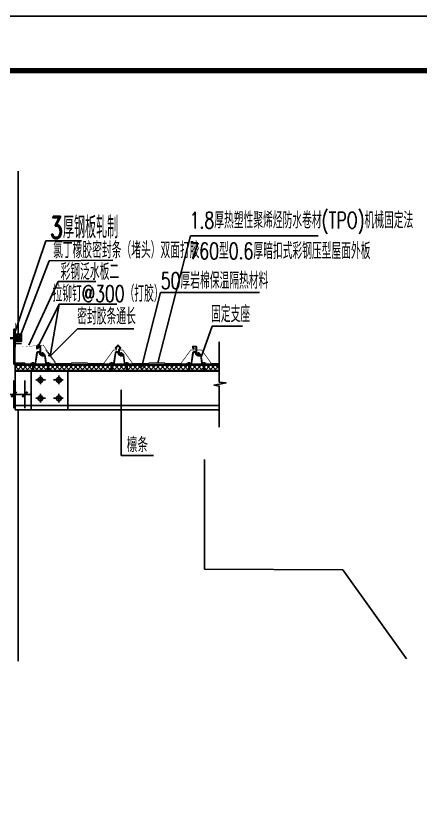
# Model space of a CAD drawing. Extents: x -1041549 to 749950, y -354245 to 17554.
# Drawn here: x 389193 to 391044, y -200014 to -196340 of the extents above; entities that cross this region are included whole.
import ezdxf

# ---------------------------------------------------------------- set-up
doc = ezdxf.new("R2010")
doc.units = 0
doc.header["$LTSCALE"] = 1000
doc.header["$MEASUREMENT"] = 0
for name, pattern in [('ACAD_ISO02W100', [15, 12, -3]), ('ACAD_ISO04W100', [30.5, 24, -3, 0.5, -3]), ('DASH', [0.35, 0.25, -0.1])]:
    doc.linetypes.add(name, pattern=pattern)
for name, color, linetype in [('AXIS', 3, 'Continuous'), ('Layer2', 4, 'Continuous'), ('PUB_DIM', 3, 'Continuous'), ('PUB_TEXT', 7, 'Continuous'), ('PUB_TITLE', 4, 'Continuous'), ('细线', 1, 'Continuous')]:
    doc.layers.add(name, color=color, linetype=linetype)
doc.styles.add('_TCH_DIM', font='SIMPLEX', dxfattribs={"bigfont": 'GBCBIG'})
doc.styles.add('_TCH_DIM_T3', font='SIMPLEX', dxfattribs={"width": 0.7058823529411766, "bigfont": 'GBCBIG'})
doc.styles.add('hztxt', font='romand_pkpm', dxfattribs={"bigfont": 'gbcbig'})
doc.dimstyles.new('_TCH_ARCH&&268', dxfattribs={"dimtxt": 797.6571976686253, "dimasz": 268.1200664432354, "dimexe": 670.3001661080885, "dimexo": 804.3601993297063, "dimgap": 338.5015838845848, "dimtad": 1, "dimdec": 0, "dimzin": 0, "dimdsep": 46, "dimtxsty": '_TCH_DIM_T3', "dimblk": 'ARCHTICK', "dimcen": 0.09, "dimclrt": 7, "dimazin": 2, "dimtfac": 1, "dimtdec": 0, "dimtix": 1, "dimtmove": 2, "dimatfit": 3, "dimfxl": 50, "dimtolj": 1, "dimtzin": 0, "dimarcsym": 0})

# ---------------------------------------------------------------- blocks, each defined once
blk = doc.blocks.new('A$C44966889')
for p, q in [((0.0005435943603516, 106.6410083667142), (134.4005435951985, 106.6410083667142)), ((0.0005435943603516, 98.9610083665466), (0.0005435943603516, 106.6410083667142)), ((134.4005435951985, 98.9610083665466), (0.0005435943603516, 98.9610083665466)), ((0.0005435943603516, 78.44100836518919), (134.4005435951985, 78.44100836518919)), ((0.0005435943603516, 70.76100836502155), (0.0005435943603516, 78.44100836518919)), ((134.4005435951985, 70.76100836502155), (0.0005435943603516, 70.76100836502155)), ((9.600543594919145, 144.4197990157408), (9.600543594919145, 112.0622177174082)), ((9.600543594919145, 65.33979901153361), (9.600543594919145, 32.98221771599492)), ((24.00054359436035, 149.8410083664348), (110.4005435951985, 149.8410083664348)), ((110.4005435951985, 106.6410083667142), (24.00054359436035, 106.6410083667142)), ((110.4005435951985, 27.56100836530095), (24.00054359436035, 27.56100836530095)), ((44.16054359497502, 179.3326006376883), (38.40054359519854, 173.5726006379118)), ((38.40054359519854, 173.5726006379118), (96.00054359436037, 173.5726006379118)), ((38.40054359519854, 173.5726006379118), (38.40054359519854, 149.8410083664348)), ((38.40054359519854, 144.4197990157408), (38.40054359519854, 112.0622177174082)), ((38.40054359519854, 88.41991273028543), (38.40054359659553, 78.44100836518919)), ((38.40054359519854, 65.33979901153361), (38.40054359519854, 32.98221771599492)), ((44.16054359497502, 179.3326006376883), (44.16054359497502, 149.8410083664348)), ((44.16054359497502, 179.3326006376883), (90.24054359458387, 179.3326006376883)), ((67.20054359547794, 106.6410083667142), (60.16667026095092, 98.9610083665466)), ((74.2344169341959, 106.6410083667142), (67.20054359547794, 98.9610083665466)), ((90.24054359458387, 179.3326006376883), (90.24054359458387, 149.8410083664348)), ((90.24054359458387, 179.3326006376883), (96.00054359436037, 173.5726006379118)), ((96.00054359436037, 173.5726006379118), (96.00054359436037, 149.8410083664348)), ((96.00054359436037, 144.4197990157408), (96.00054359436037, 112.0622177174082)), ((96.00054359436037, 88.41991273028543), (96.00054359575734, 78.44100836518919)), ((96.00054359436037, 65.33979901153361), (96.00054359436037, 32.98221771599492)), ((124.8005435946397, 144.4197990157408), (124.8005435946397, 112.0622177174082)), ((124.8005435946397, 65.33979901153361), (124.8005435946397, 32.98221771599492)), ((134.4005435951985, 98.9610083665466), (134.4005435951985, 106.6410083667142)), ((134.4005435951985, 70.76100836502155), (134.4005435951985, 78.44100836518919))]:
    blk.add_line(p, q)
for centre, radius, start, end in [((-4.799456405919045, 51.0505067994236), 20.28654411050018, 44.77890505091258, 76.31345189416118), ((24.00054359436035, 128.0055196889443), 21.8354886767972, 48.74001092806466, 131.259989071802), ((24.00054359436035, 128.4764970442047), 21.8354886767972, 228.740010928198, 311.259989071936), ((24.00054359575733, 32.53302017453825), 35.82798818941233, 66.30171188574056, 113.698288118251), ((24.00054359436035, 49.39649703999748), 21.8354886767972, 228.7400109281977, 311.2599890719364), ((67.20054359547794, 70.63086768740322), 79.21014067936076, 68.679177057291, 111.3208229427211), ((38.40054359519854, 112.0622177174082), 1.74623e-11, 262.5199781438719, 90), ((67.20054359547794, 185.8511490457458), 79.21014067936076, 248.6791770572789, 291.3208229427088), ((67.20054359128699, -70.41913032211596), 138.7801386876512, 78.02279676092186, 101.9772032362748), ((67.20054359547794, 106.7711490443325), 79.21014067936076, 248.6791770572789, 291.320822942709), ((38.40054359519854, 32.98221771599492), 1.74623e-11, 262.5199781438719, 90), ((110.4005435951985, 128.0055196889443), 21.83548867682183, 48.74001092819335, 131.2599890718066), ((110.4005435951985, 128.4764970442047), 21.83548867682183, 228.7400109281934, 311.2599890718067), ((110.4005435951985, 32.53302017733222), 35.82798818576813, 66.30171188123079, 113.6982881187692), ((110.4005435951985, 49.39649703999748), 21.83548867682183, 228.7400109281934, 311.2599890718067), ((139.2005435954779, 51.0505067994236), 20.28654411050018, 103.6865481058381, 135.2210949490876)]:
    blk.add_arc(centre, radius, start, end)
at = {"layer": '细线', "linetype": 'ACAD_ISO04W100', "ltscale": 0.002}
blk.add_line((67.20054359547794, -0.0001085571129806), (67.20054359547794, 207.7858046929468), dxfattribs=at)
blk = doc.blocks.new('A$C30A36334')
at = {"linetype": 'Continuous', "ltscale": 20}
for p, q in [((2.25240073632e-05, 43.96994297069613), (3.05233988911e-05, 45.46994297046331)), ((12.00002252333797, 43.96987896974315), (2.25238036364e-05, 43.96994297059428)), ((12.00003052339889, 45.4698789697868), (3.05233988911e-05, 45.46994297046331)), ((1.326614178688032, 49.00510322352056), (1.326595324324443, 45.46993589548219)), ((9.384096303459955, 49.66709437451209), (2.616009514546021, 49.66713047136727)), ((3.749724216060712, 6.841025638132123), (3.750022524269297, 43.96992297044199)), ((5.207410838222131, 2.31889134739e-05), (3.749724216264439, 6.8410256372008)), ((8.249950859462842, 30.53310208761832), (3.749950859928503, 30.53312608783017)), ((3.90539778812672, 49.00508947008347), (3.905378933966858, 45.46992214173951)), ((6.791964622447267, 1.47378304973e-05), (5.207410838222131, 2.31889134739e-05)), ((6.791964622447267, 1.47378304973e-05), (8.249724216060711, 6.841001636930741)), ((8.094700967194512, 49.00506712682545), (8.09468211303465, 45.46989979851059)), ((8.249724216060711, 6.841001636930741), (8.250022523803636, 43.96989897004096)), ((10.67348457730258, 49.00505337295181), (10.67346572267706, 45.46988604484067)), ((12.00002252333797, 43.96987896974315), (12.00003052339889, 45.4698789697868))]:
    blk.add_line(p, q, dxfattribs=at)
at = {"color": 0}
for p, q in [((8.249727009242633, 7.364705325700924), (3.749751009920146, 11.86472932578181)), ((8.249762364983326, 13.99383139921701), (3.749786365660838, 18.4938553992979)), ((8.249797720840434, 20.62295747260214), (3.749821721517946, 25.12298147272668)), ((3.74992436094908, 31.75204026198481), (3.749857077258639, 31.75210754641739)), ((7.177240696561057, 1.808041648750077), (4.184441786521347, 4.800872482359409)), ((8.249833076581126, 27.25208354623465), (4.968832033890066, 30.53311958706763))]:
    blk.add_line(p, q, dxfattribs=at)
at = {"linetype": 'Continuous', "ltscale": 20}
blk.add_ellipse((2.616005983640206, 49.00509634680929), major_axis=(-1.289391804788317, 6.8766744057e-06), ratio=0.513446822040797, start_param=3.141592653358267, end_param=6.283185306992035, dxfattribs=at)
at = {"linetype": 'Continuous', "ltscale": 20, "extrusion": (0, 0, -1)}
for centre, major_axis, ratio, start_param, end_param in [((6.000049377762479, 49.00507829834532), (2.094651589664177, -1.11716183684e-05), 0.3160593044897766, 3.141579741128318, 6.283198219651252), ((9.384092772350414, 49.00506024991045), (1.289391804788316, -6.8770145051e-06), 0.513446822040797, 3.141592653527406, 6.283185307161175)]:
    blk.add_ellipse(centre, major_axis=major_axis, ratio=ratio, start_param=start_param, end_param=end_param, dxfattribs=at)
blk = doc.blocks.new('A$C3A032B1E')
h = blk.add_hatch()
h.set_pattern_fill('ANSI32', color=256, scale=100, style=0)
h.set_pattern_definition([(45, (-704043.4502900741, -178740.3082618893), (-26.51650429449553, 26.51650429449554), []), (45, (-704025.7726205742, -178740.3082618893), (-26.51650429449553, 26.51650429449554), [])])
h.paths.add_polyline_path([(450.2157983621582, 459.6982968064257), (432.2883803672157, 527.4193282052875, 0.37339705429292), (382.7869595671073, 570.3759384847943), (341.3796378653497, 570.3759384847943, 0.3733970544155629), (291.8782170619816, 527.4193281842163), (217.1883931676857, 31.42022040486336, -0.4142135622285322), (196.6683931676671, 10.90022041497286), (-0.0008219047449529, 10.90022041485645), (-0.0008219047449529, 0.640220414265059), (196.6683931676671, 0.640220414265059, 0.414213562523752), (227.4483931674622, 31.42022043000907), (300.6783563820645, 517.1593282936373, -0.3733970537809077), (350.1797771696001, 560.1159384840867), (373.9868202642538, 560.1159384840867, -0.3733970543348647), (423.4882410652935, 517.1593281972454), (441.415659058839, 449.4382968056015, 0.3563278618189775), (470.8081275904551, 425.4451923113083), (650.4450347819366, 425.4451923114247, -0.3779558727120684), (680.2096241386607, 399.1960882607382), (729.5445349956861, 31.42022043245379, 0.4142135625459036), (760.3245349954813, 0.640220414265059), (952.030523551628, 0.640220414265059), (952.030523551628, 10.90022041508928), (760.3245349954813, 10.90022041497286, -0.4142135622135684), (739.8045349954627, 31.42022040381562), (688.9460265659727, 409.9312261424493, 0.3733970543104312), (659.2451740857214, 435.7051923121325), (479.6082668937742, 435.7051923120161, -0.3563278618198569)])
for p, q in [((291.8782170643098, 527.4193281985353), (217.1883931690827, 31.42022041417658)), ((300.678356367629, 517.1593281978274), (227.4483931651339, 31.42022041417658)), ((341.3796378653497, 570.3759384847943), (382.7869595675729, 570.3759384847943)), ((350.1797771691345, 560.1159384840867), (373.9868202642538, 560.1159384840867)), ((423.4882410652935, 517.1593281978274), (441.415659058839, 449.4382968056015)), ((432.2883803690784, 527.4193281985353), (450.2157983621582, 459.6982968064257)), ((470.8081275904551, 425.4451923113083), (650.4450347819366, 425.4451923114247)), ((479.6082668937742, 435.7051923120161), (659.2451740857214, 435.7051923121325)), ((680.1458872626534, 399.671226139646), (729.5445349980146, 31.42022041417658)), ((688.9460265664383, 409.9312261402373), (739.8045349940656, 31.42022041417658)), ((760.3245349954813, 10.90022041497286), (952.030523551628, 10.90022041497286)), ((760.3245349954813, 0.640220414265059), (952.030523551628, 0.640220414265059)), ((952.030523551628, 0.640220414265059), (952.030523551628, 10.90022041497286))]:
    blk.add_line(p, q)
blk.add_lwpolyline([(227.4483931674622, 31.42022041417658, -0.414213562373095), (196.6683931676671, 0.640220414265059), (-0.0008219047449529, 0.640220414265059), (-0.0008219047449529, 10.90022041497286), (196.6683931676671, 10.90022041497286)], format="xyb")
for centre, radius, start, end in [((341.3796378653497, 520.3759384847943), 50, 90, 171.901935138017), ((350.1797771691345, 510.1159384840866), 50, 90, 171.901935138017), ((373.9868202642538, 510.1159384840866), 50, 8.098064862002312, 90), ((382.7869595675729, 520.3759384847943), 50, 8.09806486196362, 90), ((470.8081275904551, 455.4451923113083), 30, 191.5504003640979, 270), ((479.6082668937742, 465.7051923120161), 30, 191.550400363919, 270), ((650.4450347819366, 395.4451923114248), 30, 8.098064862015669, 90), ((659.2451740857214, 405.7051923121325), 30, 8.098064861976516, 90), ((196.6683931676671, 31.42022041417658), 20.52, 270, 0), ((760.3245349954813, 31.42022041417658), 30.78000000000001, 180, 270), ((760.3245349954813, 31.42022041417658), 20.52, 180, 270)]:
    blk.add_arc(centre, radius, start, end)
at = {"layer": 'Defpoints', "color": 0, "linetype": 'ByBlock'}
for p in [(196.6683931676671, 0.640220414265059), (196.6683931676671, 0.640220414265059), (227.4483931651339, 30.77897041419055), (227.4483931651339, 30.13772041408811), (729.5445349980146, 30.13772041408811), (729.5445349980146, 29.49647041410208), (760.3245349954813, -0.0010295857209712)]:
    blk.add_point(p, dxfattribs=at)
blk = doc.blocks.new('A$C10825244')
at = {"linetype": 'Continuous', "ltscale": 20}
h = blk.add_hatch(dxfattribs=at)
h.set_pattern_fill('ANSI31', color=256, scale=375, angle=193.802776801841, style=0)
h.set_pattern_definition([(238.802776801841, (-680448.4874625817, -176292.6326995986), (40.096376483924, -24.28057284866703), [])])
h.paths.add_polyline_path([(28.12392277682846, 143.5054971746114), (61.87392277399266, 143.5056771761857), (61.8721061144024, 578.7280834231059), (50.93890916230157, 630.0354851663578), (39.05475578061305, 630.035421783221), (28.12210611440242, 578.7279034128708)])
for p, q in [((39.05475578061305, 630.035421783221), (28.12210611614864, 578.7279034210659)), ((28.12210611440241, 578.727903414081), (28.1243434259668, 42.72952055450878)), ((50.93890916230157, 630.0354851663578), (39.05475578061305, 630.035421783221)), ((50.93890916230157, 630.0354851663578), (61.87210611440241, 578.728083423106)), ((61.87210611440241, 578.728083423106), (61.87434342247434, 42.72970055739278)), ((89.99934341898187, 42.72985055964091), (-0.0006565775256604, 42.72937055336661)), ((-0.0006565757794306, 42.72937055249349), (-0.0005965805612504, 31.47937055423972)), ((89.99940341943874, 31.47985055940808), (-0.0005965805612504, 31.47937055423972)), ((9.94878083432559, 4.965668656310299), (9.948639426380394, 31.47942361669266)), ((70.37989677011501, 0.0007350238738582), (19.61924585304223, 0.000464297569124)), ((61.87380593991838, 143.5056771755626), (28.12380594341084, 143.5054971739882)), ((29.28965790511575, 4.965771807183045), (29.28951649891678, 31.47952676977729)), ((60.70943174790591, 4.965939381509087), (60.70929034170695, 31.47969434387051)), ((80.05030882393476, 4.966042535670567), (80.05016741424332, 31.47979749651859)), ((89.99934341898187, 42.72985055964091), (89.99940341943874, 31.47985055940808))]:
    blk.add_line(p, q, dxfattribs=at)
at = {"linetype": 'Continuous', "ltscale": 20, "extrusion": (0, 0, -1)}
blk.add_ellipse((19.6192193714669, 4.965720231644809), major_axis=(9.670438535860743, 5.15751571879e-05), ratio=0.5134468220448227, start_param=-2.115577e-10, end_param=3.141592653378235, dxfattribs=at)
at = {"linetype": 'Continuous', "ltscale": 20}
for centre, major_axis, ratio, start_param, end_param in [((44.99954482738394, 4.965855595219181), (15.70988692248223, 8.20057375696e-05), 0.31605930448842, 3.141580099901403, 6.283198578424324), ((70.37987028679345, 4.9659909583861), (9.670438535977153, 5.15776399744e-05), 0.5134468220386408, 3.141592653524055, 6.283185307113848)]:
    blk.add_ellipse(centre, major_axis=major_axis, ratio=ratio, start_param=start_param, end_param=end_param, dxfattribs=at)
blk = doc.blocks.new('A$C6AB37CB4')
h = blk.add_hatch()
h.set_pattern_fill('ANSI32', color=256, scale=100, style=0)
h.set_pattern_definition([(45, (-702202.790538805, -178262.1593536925), (-26.51650429449553, 26.51650429449554), []), (45, (-702185.112869305, -178262.1593536925), (-26.51650429449553, 26.51650429449554), [])])
h.paths.add_polyline_path([(230.7077528431797, 333.9853384514274), (158.6132237518905, 218.6340919016512), (158.6132237516576, 29.99957248402644, 0.3255979095068771), (188.6132237516576, -0.0004275160317775), (391.5854307130212, -0.0004275160899851), (391.5854307130212, 10.25957248461782), (198.873223747949, 10.25957248458871, -0.4142135623735216), (168.8732237479416, 40.25957248463068), (168.8732237481745, 218.6340919016511), (242.450884577758, 336.3583492227449, 0.3370999225344489), (241.3136234660502, 348.7290730260931), (129.1486561137319, 464.4372373016367, 0.4069943074640663), (114.8192029279137, 464.4372373811397), (2.654235498526981, 348.7290730260929, 0.337099922541881), (1.516974386964491, 336.3583492225126), (33.84864512365312, 284.6276760496257), (41.22662264942269, 289.2389120028679), (13.26010612127319, 333.9853384516266, -0.3546159345009519), (14.84573523943089, 346.8154712196186), (114.4207279932485, 448.8424750215673, -0.4399017141189131), (129.5471308985218, 448.8424750961672), (229.1221237286879, 346.8154712159899, -0.354615934364848)])
for p, q in [((14.39736724051181, 346.3560622629593), (114.4207280020928, 448.8424750306294)), ((241.313623456168, 348.7290730362874), (129.5471309624845, 464.0261749677592)), ((229.5704917240655, 346.3560622629593), (129.5471309624845, 448.8424750306294)), ((41.22662264946848, 289.2389120027947), (13.26010612247046, 333.985338449711))]:
    blk.add_line(p, q)
for points in [[(114.4207280020928, 464.0261749677592), (2.654235508409328, 348.7290730362874)], [(41.22662264935207, 289.2389120028238), (33.84864512365311, 284.6276760496257), (1.516974385944195, 336.358349224145)]]:
    blk.add_lwpolyline(points)
blk.add_lwpolyline([(242.4508845786331, 336.358349224145), (168.8732237481745, 218.6340919016511), (168.8732237479416, 40.25957248461781, 0.4142135623733242), (198.8732237479417, 10.25957248458871), (391.5854307130212, 10.25957248461782), (391.5854307130212, -0.0004275160899851), (188.6132237516576, -0.0004275160317775, -0.3255979095068769), (158.6132237516576, 29.99957248402643), (158.6132237518905, 218.6340919016511), (230.7077528421069, 333.985338449711)], format="xyb")
for centre, start, end in [((121.9839294800767, 457.0932402792386), 42.51044707800065, 137.4895529219993), ((121.9839294800767, 441.9095403421088), 42.51044707800065, 137.4895529219993), ((10.21743698639329, 341.7961383477668), 137.4895529219993, 212.0053832080825), ((21.96056871849578, 339.4231275744387), 137.4895529219993, 212.0053832080825), ((222.0072902460815, 339.4231275744387), 327.9946167919167, 42.51044707800065), ((233.750421978184, 341.7961383477668), 327.9946167919167, 42.51044707800065)]:
    blk.add_arc(centre, 10.26, start, end)
blk = doc.blocks.new('_ArchTick')
at = {"color": 0, "linetype": 'ByBlock', "const_width": 0.4}
blk.add_lwpolyline([(-0.5, -0.5), (0.5, 0.5)], dxfattribs=at)
blk = doc.blocks.new('*D185')
at = {"layer": 'Defpoints', "color": 0, "transparency": 16777216}
for p in [(-3558.474670021798, 6911.801103119741), (-1863.728480748833, 6911.801103119742), (-1863.728538019583, 5192.690376777203)]:
    blk.add_point(p, dxfattribs=at)
at = {"layer": 'PUB_DIM', "color": 0, "lineweight": -2, "transparency": 16777216}
for p, q in [((-3558.474670021798, 6911.801103119741), (-3558.474670021799, 7179.921169562977)), ((-2668.08868007854, 6911.801103119741), (-4228.774836129887, 6911.801103119741)), ((-3558.474670021798, 5192.690376777203), (-3558.474670021798, 6911.801103119741)), ((-2668.08873734929, 5192.690376777203), (-4228.774836129886, 5192.690376777203)), ((-3558.474670021798, 5192.690376777203), (-3558.474670021798, 4924.570310333968))]:
    blk.add_line(p, q, dxfattribs=at)
at = {"layer": 'PUB_DIM', "color": 0, "lineweight": -2, "transparency": 16777216, "xscale": 268.1200664432354, "yscale": 268.1200664432354, "zscale": 268.1200664432354}
for p, rotation in [((-3558.474670021798, 6911.801103119741), 270), ((-3558.474670021798, 5192.690376777203), 90)]:
    blk.add_blockref('_ArchTick', p, dxfattribs=dict(at, rotation=rotation))
at = {"layer": 'PUB_DIM', "color": 7, "transparency": 16777216, "insert": (-4295.804852740693, 6052.245739948472), "char_height": 797.6571976686253, "attachment_point": 5, "rotation": 90, "style": '_TCH_DIM_T3'}
blk.add_mtext('\\A1;160', dxfattribs=at)
blk = doc.blocks.new('*D186')
at = {"layer": 'Defpoints', "color": 0, "transparency": 16777216}
for p in [(-2455.725912139286, 5192.678368397988), (-1916.450714795384, 5192.678368398453), (-1916.450714795384, 3711.847204457503)]:
    blk.add_point(p, dxfattribs=at)
at = {"layer": 'PUB_DIM', "color": 0, "lineweight": -2, "transparency": 16777216}
for p, q in [((-2455.725912139286, 4388.318169068282), (-2455.725912139286, 3041.547038349415)), ((-1916.450714795384, 4388.318169068748), (-1916.450714795385, 3041.547038349415)), ((-2455.725912139286, 3711.847204457503), (-2723.845978582521, 3711.847204457503)), ((-2455.725912139286, 3711.847204457503), (-1916.450714795384, 3711.847204457503)), ((-1916.450714795384, 3711.847204457503), (-1648.330648352149, 3711.847204457503))]:
    blk.add_line(p, q, dxfattribs=at)
at = {"layer": 'PUB_DIM', "color": 0, "lineweight": -2, "transparency": 16777216, "xscale": 268.1200664432354, "yscale": 268.1200664432354, "zscale": 268.1200664432354}
blk.add_blockref('_ArchTick', (-2455.725912139286, 3711.847204457503), dxfattribs=at)
at = {"layer": 'PUB_DIM', "color": 0, "lineweight": -2, "transparency": 16777216, "xscale": 268.1200664432354, "yscale": 268.1200664432354, "zscale": 268.1200664432354, "rotation": 180}
blk.add_blockref('_ArchTick', (-1916.450714795384, 3711.847204457503), dxfattribs=at)
at = {"layer": 'PUB_DIM', "color": 7, "transparency": 16777216, "insert": (-3317.923610645347, 4449.171314632986), "char_height": 797.6571976686253, "attachment_point": 5, "style": '_TCH_DIM_T3'}
blk.add_mtext('\\A1;50', dxfattribs=at)
blk = doc.blocks.new('A$Cfa98d9e8')
at = {"color": 6}
blk.add_lwpolyline([(28.19500906311441, 182.4041803319705), (28.19447356788442, 82.12261485180352), (154.7689850868191, 81.5567903665069), (212.9769960124977, 0)], dxfattribs=at)
blk = doc.blocks.new('8')
at = {"ltscale": 1500}
h = blk.add_hatch(dxfattribs=at)
h.set_pattern_fill('ANSI37', scale=500.0000000000007, style=0)
h.set_pattern_definition([(44.99999999999999, (-3267214.354081762, 1193774.789629892), (-44.1941738241592, 44.19417382415914), []), (134.9999999999999, (-3267214.354081762, 1193774.789629892), (-44.19417382415923, -44.19417382415911), [])])
h.paths.add_polyline_path([(-2075.024789039511, 6323.78962989198), (-2075.024789035786, 6660.789629893378), (-2375.024789041374, 6660.789629893843), (-2375.024789039511, 6323.789629890118)])
h = blk.add_hatch()
h.set_pattern_fill('ANSI32', scale=100.0000000000001, style=0)
h.set_pattern_definition([(44.99999999999999, (-704432.2283763834, -173292.4340576809), (-26.51650429449553, 26.51650429449553), []), (44.99999999999999, (-704414.5507068849, -173292.4340576804), (-26.51650429449553, 26.51650429449553), [])])
h.paths.add_polyline_path([(-1156.587803586386, 6067.173901347909), (-1332.544307860546, 6067.173901347909), (-1332.544307862408, 5964.277579201851), (-1273.551459933631, 5964.277579202317), (-1273.551459935494, 5974.537579201627), (-1322.284307858441, 5974.537579203024), (-1322.284307860303, 6056.913901348599), (-1166.847803580109, 6056.913901346735), (-1166.847803580109, 5689.261292295531, 0.4142135623734325), (-1136.847803583834, 5659.261292296927), (-947.780671138782, 5659.261292295065), (-947.780671138782, 5669.521292295307), (-1126.587803584523, 5669.52129229717, -0.414213562373326), (-1156.587803582661, 5699.521292296704)])
h = blk.add_hatch()
h.set_pattern_fill('ANSI32', scale=100.0000000000001, style=0)
h.set_pattern_definition([(44.99999999999999, (-696785.1360386522, -173292.43405768), (-26.51650429449553, 26.51650429449553), []), (44.99999999999999, (-696767.4583691485, -173292.4340576818), (-26.51650429449553, 26.51650429449553), [])])
h.paths.add_polyline_path([(6490.504534150939, 6067.173901346978), (6314.548029873055, 6067.173901348841), (6314.548029873055, 5964.277579201386), (6373.540877799969, 5964.277579201386), (6373.540877801832, 5974.537579202559), (6324.808029872365, 5974.537579202559), (6324.808029872365, 6056.913901348132), (6480.244534155353, 6056.913901346735), (6480.244534153491, 5689.261292297393, 0.4142135623734503), (6510.244534153025, 5659.261292295997), (6699.311666592024, 5659.261292295065), (6699.31166659575, 5669.521292296238), (6520.504534150939, 5669.52129229717, -0.4142135623733969), (6490.504534150939, 5699.521292295773)])
h = blk.add_hatch()
h.set_pattern_fill('ANSI37', color=256, scale=100.0000000000001, style=0)
h.set_pattern_definition([(44.99999999999999, (2.7939677e-09, -4.656613e-10), (-112.2532015133646, 112.2532015133642), []), (134.9999999999999, (2.7939677e-09, -4.656613e-10), (-112.2532015133644, -112.2532015133643), [])])
h.paths.add_polyline_path([(7611.984415639192, 4885.633651946672), (7611.984415639192, 5145.278330900707), (-2397.256612683646, 5145.278330900707), (-2397.256612681784, 4885.633651946672)])
at = {"layer": 'AXIS'}
h = blk.add_hatch(dxfattribs=at)
h.set_pattern_fill('ANSI32', color=256, scale=500.0000000000007, style=0)
h.set_pattern_definition([(44.99999999999999, (-2224825.917366837, 252459.513954666), (-132.5825214724779, 132.5825214724774), []), (44.99999999999999, (-2224737.529019336, 252459.513954666), (-132.5825214724779, 132.5825214724774), [])])
h.paths.add_polyline_path([(-2455.725912137423, 5192.678425665479), (-1905.725912137422, 5192.678425665014), (-1905.725912139285, 5242.678425664547), (-2405.725912137889, 5242.678425665479), (-2405.725912141614, 6922.513954667841), (-2455.725912141148, 6922.513954667841)])
at = {"color": 7, "linetype": 'Continuous', "ltscale": 1500}
for p, q in [((-719.1454695095308, 10271.26296047959), (-2167.791952878703, 6523.50401767902)), ((-2397.256612681784, 2960.887954787817), (-2397.256612685509, 5192.678425667342))]:
    blk.add_line(p, q, dxfattribs=at)
at = {"color": 7, "ltscale": 1500}
for p, q in [((-287.1666587693617, 9259.949126165358), (-1718.382005628664, 6134.759076356422)), ((-243.7722618551925, 8135.240700991824), (-1223.329825279303, 6157.266849467997)), ((-654.2290985248983, 5688.925913262181), (-243.7722618551925, 8135.240700991824))]:
    blk.add_line(p, q, dxfattribs=at)
at = {"ltscale": 1500}
for p, q in [((4724.510474063456, 8718.282978627367), (3793.144757625647, 5038.635661641136)), ((662.5676677147858, 6923.981342118233), (-658.4674159982242, 5602.845081880223))]:
    blk.add_line(p, q, dxfattribs=at)
at = {"color": 7}
for p, q in [((-2397.256612685509, 5192.678425667342), (7611.984415638261, 5192.678425667342)), ((-2397.256612681784, 4851.88795478642), (7611.984415636398, 4851.88795478642)), ((-2397.256612685509, 3160.88795478642), (7611.984415638261, 3160.887954789214)), ((-2397.256612681784, 2960.887954787817), (7611.984415638261, 2960.88795478642))]:
    blk.add_line(p, q, dxfattribs=at)
for p, q in [((2809.288350170012, 3943.961683258415), (2809.305594220758, 714.689317415934)), ((2809.305594220758, 714.689317415934), (4384.889134015888, 714.697730903048))]:
    blk.add_line(p, q)
at = {"color": 7, "ltscale": 1500, "const_width": 30.00000000000003}
blk.add_lwpolyline([(-2375.024789037649, 7213.289629893843), (-2375.024789039511, 6137.78962989524), (-1017.538099114783, 6131.728522819002), (-405.7247808151878, 5274.510310777463)], dxfattribs=at)
at = {"color": 7}
blk.add_lwpolyline([(-2375.024789041374, 6660.789629893843), (-2075.024789035786, 6660.789629893378), (-2075.024789039511, 6323.789629893378), (-2375.024789039511, 6323.78962989198)], close=True, dxfattribs=at)
at = {"color": 7, "const_width": 5.000000000000006}
for points in [[(-1241.501322602853, 5985.841522272676), (-1344.655458016787, 5920.980307595339), (-1344.655458011199, 6080.877997943666), (-1141.334441774525, 6080.877997944131), (-1141.334441776387, 5894.842090379913), (-901.3344417777844, 5894.842090379447), (-425.3344417735934, 5244.842090380378), (354.665558220353, 5244.842090381309), (374.66555822175, 5264.842090379913), (1158.66555822175, 5264.842090379446), (1178.665558222215, 5244.84209037898), (1958.665558222681, 5244.842090380844), (2434.665558224544, 5894.842090380844), (2593.865558221005, 5894.842090380844), (2535.726742760744, 6005.788837149274), (2658.66555822175, 6134.145195183344), (2781.604373687879, 6005.788837147411), (2723.465558223427, 5894.842090378981), (2882.665558224078, 5894.842090378981), (3358.665558220354, 5244.842090381309), (4138.665558224544, 5244.842090381309), (4158.665558222216, 5264.842090379913), (4942.665558222216, 5264.842090379913), (4962.66555822175, 5244.842090379447), (5742.665558222216, 5244.842090382241), (6218.665558223612, 5894.84209038131), (6458.665558222216, 5894.842090380844), (6458.665558222216, 6045.050690418575), (6329.104883379769, 6045.050690415781), (6329.104883379769, 5998.442926315591)], [(6412.704598554876, 5997.75509048393), (6298.33234912483, 5920.980307594407), (6298.33234912483, 6080.877997943201), (6501.653365363367, 6080.877997945528), (6501.653365363367, 5894.842090380844), (6741.653365363366, 5894.842090381775), (7217.653365365696, 5244.842090381309), (7611.984415636398, 5244.842090379447)]]:
    blk.add_lwpolyline(points, dxfattribs=at)
at = {"color": 7}
for points in [[(-1332.544307862408, 5964.277579205111), (-1332.544307862408, 6067.173901348841), (-1156.587803586386, 6067.173901348841), (-1156.587803582661, 5699.521292299498, 0.4142135623733242), (-1126.587803584523, 5669.521292299964), (-947.780671138782, 5669.5212922981), (-947.780671138782, 5659.261292297859), (-1136.847803583834, 5659.261292296927, -0.4142135623734692), (-1166.847803580109, 5689.261292298325), (-1166.847803580109, 6056.913901347667), (-1322.284307862166, 6056.913901349529), (-1322.284307858441, 5974.537579203024), (-1273.551459935494, 5974.537579203491), (-1273.551459933631, 5964.277579204179), (-1332.544307862408, 5964.277579205111)], [(-1256.774982018862, 6043.22114457842), (-1243.234121656511, 6043.221265468747), (-1229.693261292297, 6043.221386357211, 0.2427522237165234), (-1221.362868214026, 6050.831974973903, 0.4664412399194536), (-1222.682713629678, 6053.597955991048, -0.3153226705358345), (-1229.182621766813, 6058.209911378566), (-1229.182586985174, 6054.314004924148), (-1229.183119206223, 6146.428049370181, -0.3153226705358343), (-1222.683293424547, 6151.04012081679, 0.4664412399194537), (-1221.363497387618, 6153.806125398725, 0.2427522237165234), (-1229.694026360754, 6161.416565271094), (-1243.234886728693, 6161.416444379836), (-1256.775747092906, 6161.416323488579, 0.2427522237165233), (-1265.106140166521, 6153.805734873749, 0.4664412399194538), (-1263.786294747144, 6151.039753857069, -0.3153226705358345), (-1257.286386614665, 6146.427798467688), (-1257.28585438896, 6054.313754023053), (-1257.285889171064, 6058.209660478402, -0.3153226705358343), (-1263.785714954138, 6053.597589030862, 0.4664412399194538), (-1265.10551098967, 6050.831584447063, 0.2427522237165232)], [(6314.548029873055, 5964.277579203248), (6314.548029873055, 6067.173901351634), (6490.504534150939, 6067.173901348841), (6490.504534150939, 5699.521292298566, 0.4142135623733242), (6520.504534150939, 5669.521292299964), (6699.31166659575, 5669.52129229717), (6699.311666592024, 5659.261292297859), (6510.244534153025, 5659.261292296927, -0.4142135623734692), (6480.244534153491, 5689.261292297393), (6480.244534155353, 6056.913901348599), (6324.808029872365, 6056.913901349064), (6324.808029872365, 5974.537579203956), (6373.540877801832, 5974.537579205353), (6373.540877799969, 5964.277579203248), (6314.548029873055, 5964.277579203248)], [(-746.2832731162198, 5618.983712079469), (-737.4739874457008, 5608.700162816792), (-728.6647017775103, 5598.416613559239, 0.2427522237165233), (-717.4653758131898, 5597.041256915312, 0.4664412399194536), (-716.2233908185735, 5599.843062793371, -0.3153226705358345), (-716.9494390455073, 5607.779799669981), (-719.9081687610596, 5605.245237464085), (-652.0658445158042, 5663.361593945417, -0.3153226705358344), (-644.3346480340697, 5661.425737755373, 0.4664412399194538), (-641.3753899117, 5662.222879074514, 0.2427522237165234), (-641.0151700233109, 5673.500589373521), (-649.8244556942954, 5683.784138632007), (-658.633741361089, 5694.067687893753, 0.2427522237165233), (-669.8330673202872, 5695.443044536282, 0.4664412399194538), (-671.0750523195602, 5692.641238657292, -0.3153226705358345), (-670.3490040907636, 5684.704501783475), (-738.1913283378817, 5626.588145302608), (-735.2325986186042, 5629.122707505245, -0.3153226705358343), (-742.9637951049953, 5631.058563696221, 0.4664412399194537), (-745.923053227365, 5630.261422378943, 0.2427522237165232)]]:
    blk.add_lwpolyline(points, format="xyb", close=True, dxfattribs=at)
at = {"color": 2, "linetype": 'DASH', "ltscale": 0.1, "const_width": 32.17440797318825}
for points in [[(-901.3344417777844, 5894.842090379447), (-425.3344417735934, 5244.842090380378), (354.665558220353, 5244.842090381309), (374.66555822175, 5264.842090379913), (1158.66555822175, 5264.842090379446), (1178.665558222215, 5244.84209037898), (1958.665558222681, 5244.842090380844), (2434.665558224544, 5894.842090380844), (2593.865558221005, 5894.842090380844)], [(2723.465558223427, 5894.842090378981), (2882.665558224078, 5894.842090378981), (3358.665558220354, 5244.842090381309), (4138.665558224544, 5244.842090381309), (4158.665558222216, 5264.842090379913), (4942.665558222216, 5264.842090379913), (4962.66555822175, 5244.842090379447), (5742.665558222216, 5244.842090382241), (6218.665558223612, 5894.84209038131), (6458.665558222216, 5894.842090380844)], [(6501.653365363367, 5894.842090380844), (6741.653365363366, 5894.842090381775), (7217.653365365696, 5244.842090381309), (7611.984415636398, 5244.842090379447)]]:
    blk.add_lwpolyline(points, dxfattribs=at)
at = {"color": 7}
blk.add_lwpolyline([(7611.984415636398, 2108.829909268767), (7611.984415640122, 4118.692804479506), (7360.207926933654, 4170.927605110686), (7951.846980742179, 4275.397967494092), (7611.984415638261, 4309.939311842434), (7611.984415640122, 6284.316834168043)], dxfattribs=at)
at = {"ltscale": 1500, "const_width": 50.00000000000007}
blk.add_lwpolyline([(-614.0807678671554, 5546.084253316745), (-789.9466124963947, 5770.978258099873)], dxfattribs=at)
blk.add_lwpolyline([(7611.984415638261, 4885.633651946672), (-2397.256612681784, 4885.633651946672), (-2397.256612683646, 5145.278330900707), (7611.984415640122, 5145.278330900707)])
at = {"layer": 'AXIS'}
blk.add_lwpolyline([(-2405.725912137889, 5242.678425666411), (-2405.725854870863, 6911.789152011275), (-2455.725854868535, 6911.789152011741), (-2455.725912137423, 5192.678425666411), (-1916.450714795384, 5192.678368398453), (-1916.45071479911, 5242.678368397523)], close=True, dxfattribs=at)
at = {"layer": 'PUB_DIM', "color": 7}
for p, q in [((6201.643116999417, 11492.54211520217), (4605.656978262588, 5264.820751175284)), ((12466.6481094798, 11492.55931489821), (6201.643116999417, 11492.54211520217)), ((-890.1840516366065, 11249.54075987218), (-2430.725912141148, 6698.485677721911)), ((-890.1840516366065, 11249.54075987218), (861.5795789416878, 11249.54075987078)), ((-719.1454695095308, 10271.26296047959), (2391.978320448659, 10307.21463025547)), ((1561.331830752548, 9259.949126165358), (-287.1686877408065, 9259.949126166292)), ((4724.510474063456, 8718.282978627367), (9580.856978958473, 8718.297219364438)), ((-243.7722618551925, 8135.240700991824), (2597.04812528519, 8135.240700993687)), ((-243.7722618551925, 8135.240700991824), (1795.142444690223, 8135.240700993687)), ((662.5676677147858, 6923.981342118233), (3432.356243852061, 6923.984440806788)), ((7270.442207172513, 7061.547385575716), (6727.716189840343, 5547.514111989643)), ((8749.836010742469, 7061.547385575716), (7270.442207172513, 7061.547385575716))]:
    blk.add_line(p, q, dxfattribs=at)
at = {"layer": '细线', "color": 7}
for p, q in [((-2375.024789037649, 6208.889075427316), (-2075.024789039511, 6208.889075427316)), ((-2397.256612685509, 5192.678425666411), (5772.270429524593, 5192.678425667342))]:
    blk.add_line(p, q, dxfattribs=at)
at = {"layer": '细线', "color": 7, "linetype": 'ACAD_ISO04W100', "ltscale": 0.001}
for p, q in [((-1243.233786179218, 6005.644560277462), (-1243.235171344597, 6193.296772430185)), ((-766.0114576336927, 5584.25386312604), (-625.613075086847, 5704.524542822037))]:
    blk.add_line(p, q, dxfattribs=at)
at = {"layer": '细线', "color": 7, "linetype": 'ACAD_ISO04W100', "ltscale": 0.1}
for p, q in [((-903.07614321867, 4421.887954785023), (-1375.484556628857, 4421.887954787816)), ((-1155.725912139285, 4211.529283725656), (-1155.725912141148, 4638.819597218185)), ((-508.3756810617633, 4421.887954785954), (-35.96726765530184, 4421.887954787816)), ((-255.725912141148, 4211.529283724725), (-255.725912141148, 4638.819597217255)), ((-1155.725912137423, 3311.529283724726), (-1155.725912141148, 3738.819597220049)), ((-255.7259121392854, 3311.529283726588), (-255.7259121374227, 3738.819597219117)), ((-903.0761432168073, 3521.887954786886), (-1375.484556625131, 3521.887954785023)), ((-508.3756810636259, 3521.887954788748), (-35.9672676534392, 3521.88795478642))]:
    blk.add_line(p, q, dxfattribs=at)
at = {"layer": '细线', "color": 7, "linetype": 'ACAD_ISO02W100', "ltscale": 30}
blk.add_lwpolyline([(-1605.725912139285, 4851.88795478642), (194.274087858852, 4851.887954788282), (194.2740878607146, 2960.887954785489), (-1605.725912139285, 2960.887954787351)], close=True, dxfattribs=at)
at = {"layer": '细线', "color": 7}
for centre in [(-1155.725912141148, 4421.887954786885), (-255.7259121360257, 4421.887954788283), (-1155.725912141148, 3521.887954787817), (-255.725912141148, 3521.887954786886)]:
    blk.add_circle(centre, 120.0000000000001, dxfattribs=at)
at = {"color": 7}
for name, p in [('A$C6AB37CB4', (2530.300161342136, 5659.261719813571)), ('A$C44966889', (-1112.787492408417, 5570.560283930507)), ('A$C44966889', (2741.679544317536, 5570.560283931438)), ('A$C44966889', (6534.304845329375, 5570.560283931438))]:
    blk.add_blockref(name, p, dxfattribs=at)
at = {"color": 7, "linetype": 'Continuous', "ltscale": 1500}
for p in [(-1619.553464162163, 5223.556099984794), (2233.446535838768, 5223.556099984794), (6027.446535836905, 5223.556099986658)]:
    blk.add_blockref('A$C3A032B1E', p, dxfattribs=at)
at = {"layer": 'Layer2', "color": 7, "xscale": 1.099999999976722, "yscale": 1.099999999976722, "zscale": 1.099999999976722, "rotation": 90}
blk.add_blockref('A$C10825244', (-2325.459224138874, 6424.215390695259), dxfattribs=at)
at = {"layer": 'Layer2', "color": 7, "linetype": 'ByBlock', "xscale": -7.499999999999998, "yscale": 7.499999999999998, "zscale": 7.499999999999991}
for p in [(-1469.364860661328, 4893.432228126367), (-727.752177129034, 4893.432228126367), (2383.635139335878, 4893.432228130288), (3125.247822869104, 4893.432228128891), (6177.635139336344, 4893.432228128426), (6919.2478228705, 4893.432228130288)]:
    blk.add_blockref('A$C30A36334', p, dxfattribs=at)
at = {"layer": 'PUB_TEXT', "color": 7, "style": 'hztxt', "width": 0.7}
for s, height, p in [('1.8厚热塑性聚烯烃防水卷材(TPO)机械固定法', 804.3601993297063, (6161.999822901096, 11856.64699734002)), ('3厚钢板轧制', 1072.480265772941, (-691.5976004605182, 11369.19720867974)), ('氯丁橡胶密封条（堵头）双面打胶', 804.3601993297063, (-533.4654548140242, 10390.91940928902)), ('760型0.6厚暗扣式彩钢压型屋面外板', 804.3601993297063, (6151.75140832318, 10351.07418951718)), ('彩钢泛水板二', 804.3601993297063, (-165.7694040746428, 9328.267166560981)), ('50厚岩棉保温隔热材料', 804.3601993297063, (4747.040428958367, 8893.158028781414)), ('拉铆钉@300（打胶）', 804.3601993297063, (-562.7547931172885, 8254.89435632201)), ('密封胶条通长', 804.3601993297063, (650.455509812571, 7139.019838137087)), ('固定支座', 804.3601993297063, (7211.465285449754, 7251.775727659929))]:
    blk.add_text(s, height=height, dxfattribs=at).set_placement(p)
at = {"layer": 'PUB_TEXT', "style": '_TCH_DIM'}
blk.add_text('檩条', height=724.114335472227, rotation=0.0003059586000784, dxfattribs=at).set_placement((3077.486163071357, 877.295028298162))
at = {"layer": 'PUB_DIM'}
dim = blk.add_aligned_dim(p1=(-1863.728538019582, 5192.690376777202), p2=(-1863.728480748832, 6911.801103119739), distance=1694.7461892729652, dimstyle='_TCH_ARCH&&268', override={"dimlfac": 0.0932418089091174}, dxfattribs=at)
dim.commit()
dim.dimension.update_dxf_attribs({"geometry": '*D185', "text_midpoint": (-4295.804852740693, 6052.245739948472)})
dim = blk.add_linear_dim(base=(-1916.450714795384, 3711.847204457503), p1=(-2455.725912139286, 5192.678368397988), p2=(-1916.450714795384, 5192.678368398453), angle=4.93779731918211e-11, dimstyle='_TCH_ARCH&&268', override={"dimlfac": 0.0932418089091174}, dxfattribs=at)
dim.commit()
dim.dimension.update_dxf_attribs({"geometry": '*D186', "text_midpoint": (-3317.923610645347, 4449.171314632986), "dimtype": 129})

msp = doc.modelspace()

# ---------------------------------------------------------------- linework, layer by layer
for p, q in [((389674.3509975335, -198049.3856782754), (389674.3509975335, -198350.488875131)), ((389674.3509975335, -198350.488875131), (389821.2612568734, -198350.488875131))]:
    msp.add_line(p, q)
at = {"layer": 'AXIS', "color": 8}
for p, q in [((389203.4321654998, -197722.9504494262), (389203.4321655847, -197049.4940557641)), ((389203.4321655031, -197796.0612113646), (389203.4321654998, -197722.9504494262)), ((389203.4321655981, -199292.1496449277), (389203.432165541, -198141.0467363422))]:
    msp.add_line(p, q, dxfattribs=at)
at = {"layer": 'PUB_TITLE'}
msp.add_lwpolyline([(372878.2636688599, -211189.7815393746), (393903.2636688599, -211189.7815393746), (393903.2636688599, -196339.7815393746), (372878.2636688599, -196339.7815393746)], close=True, dxfattribs=at)
msp.add_lwpolyline([(372878.2636688599, -211189.7815393746), (393903.2636688599, -211189.7815393746), (393903.2636688599, -196339.7815393746), (372878.2636688599, -196339.7815393746)], close=True, dxfattribs=at)
at = {"layer": 'PUB_TITLE', "const_width": 25}
msp.add_lwpolyline([(373503.2636688599, -210939.7815393746), (393653.2636688599, -210939.7815393746), (393653.2636688599, -196589.7815393746), (373503.2636688599, -196589.7815393746)], close=True, dxfattribs=at)
msp.add_lwpolyline([(373503.2636688599, -210939.7815393746), (393653.2636688599, -210939.7815393746), (393653.2636688599, -196589.7815393746), (373503.2636688599, -196589.7815393746)], close=True, dxfattribs=at)

# ---------------------------------------------------------------- block references
at = {"xscale": 0.0932418089091174, "yscale": 0.0932418089091174, "zscale": 0.0932418089091174}
msp.add_blockref('8', (389412.405906307, -198417.1264011305), dxfattribs=at)
at = {"color": 6, "xscale": 5, "yscale": 5, "zscale": 5}
msp.add_blockref('A$Cfa98d9e8', (389913.3250370317, -199280.94521962), dxfattribs=at)

doc.saveas('drawing.dxf')
